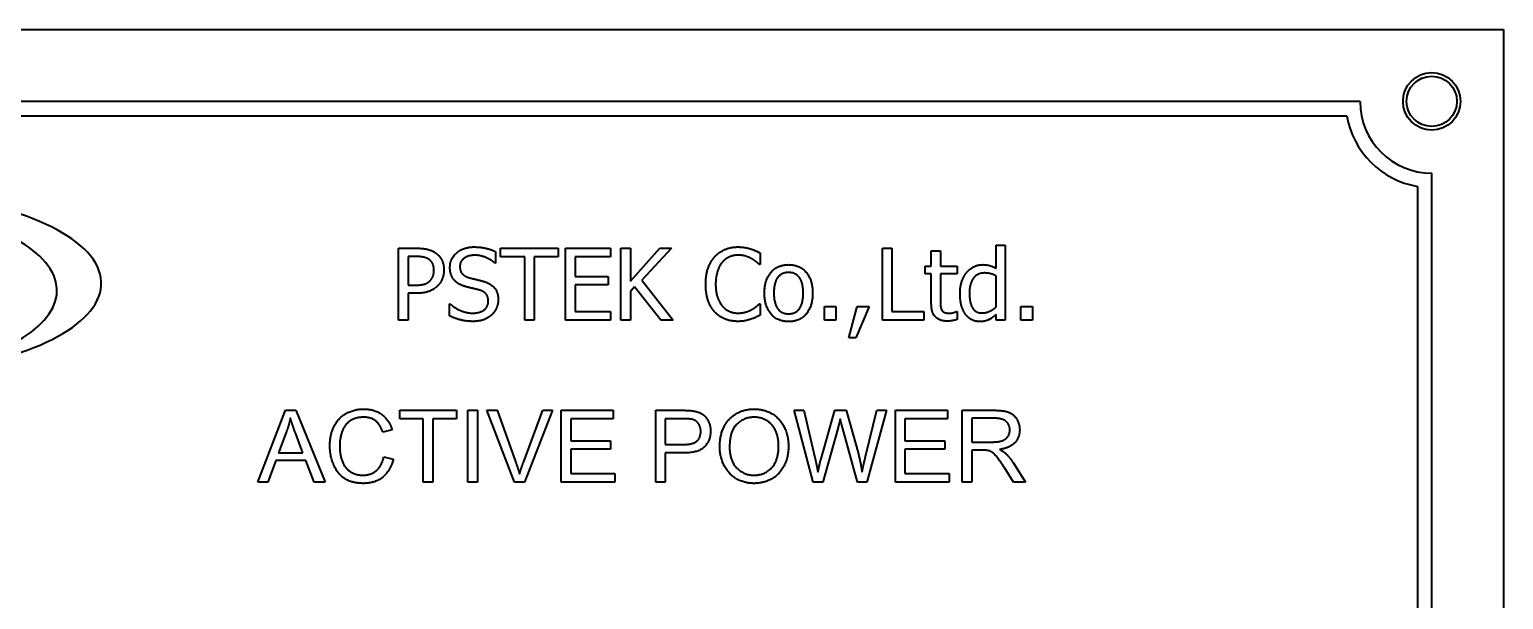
# Model space of a CAD drawing. Header units: millimetres. Extents: x 0 to 5945, y 0 to 4205.
# Drawn here: x 4551.5 to 4654.2, y 1358.3 to 1398 of the extents above; entities that cross this region are included whole.
import ezdxf

# ---------------------------------------------------------------- set-up
doc = ezdxf.new("R2010")
doc.units = ezdxf.units.MM
doc.header["$LTSCALE"] = 5
doc.layers.add('가시적인 것(ISO)', color=3, linetype='Continuous', lineweight=40)

msp = doc.modelspace()

# ---------------------------------------------------------------- linework, layer by layer
at = {"layer": '가시적인 것(ISO)'}
for p, q in [((4494.1704, 1397.9862), (4654.1704, 1397.9862)), ((4654.1704, 1397.9862), (4654.1704, 1277.9862)), ((4644.1704, 1392.9862), (4504.1704, 1392.9862)), ((4505.0865, 1391.9862), (4643.2543, 1391.9862)), ((4649.1704, 1287.9862), (4649.1704, 1387.9862)), ((4648.1704, 1387.0702), (4648.1704, 1288.9023)), ((4577.1769, 1382.7634), (4578.4329, 1382.7634)), ((4577.1769, 1377.7634), (4577.1769, 1382.7634)), ((4583.9273, 1382.5284), (4583.9273, 1381.7342)), ((4584.2879, 1382.1718), (4584.2879, 1382.7634)), ((4584.2879, 1382.7634), (4588.3073, 1382.7634)), ((4588.3073, 1382.7634), (4588.3073, 1382.1718)), ((4588.8138, 1377.7634), (4588.8138, 1382.7634)), ((4588.8138, 1382.7634), (4591.9419, 1382.7634)), ((4591.9419, 1382.7634), (4591.9419, 1382.1718)), ((4592.6712, 1377.7634), (4592.6712, 1382.7634)), ((4592.6712, 1382.7634), (4593.3357, 1382.7634)), ((4593.3357, 1382.7634), (4593.3357, 1380.466)), ((4593.3357, 1380.466), (4595.3859, 1382.7634)), ((4596.1963, 1382.7634), (4594.1258, 1380.5308)), ((4595.3859, 1382.7634), (4596.1963, 1382.7634)), ((4610.8884, 1377.7634), (4610.8884, 1382.7634)), ((4610.8884, 1382.7634), (4611.5529, 1382.7634)), ((4611.5529, 1382.7634), (4611.5529, 1378.355)), ((4614.3, 1381.5154), (4614.3, 1382.5932)), ((4614.3, 1382.5932), (4614.9321, 1382.5932)), ((4614.9321, 1382.5932), (4614.9321, 1381.5154)), ((4618.8138, 1381.3655), (4618.8138, 1382.9862)), ((4618.8138, 1382.9862), (4619.4459, 1382.9862)), ((4619.4459, 1382.9862), (4619.4459, 1377.7634)), ((4577.8414, 1382.188), (4577.8414, 1380.1945)), ((4578.3924, 1382.188), (4577.8414, 1382.188)), ((4583.9273, 1381.7342), (4583.8787, 1381.7342)), ((4585.9654, 1382.1718), (4584.2879, 1382.1718)), ((4585.9654, 1377.7634), (4585.9654, 1382.1718)), ((4588.3073, 1382.1718), (4586.6299, 1382.1718)), ((4586.6299, 1382.1718), (4586.6299, 1377.7634)), ((4591.9419, 1382.1718), (4589.4783, 1382.1718)), ((4589.4783, 1382.1718), (4589.4783, 1380.8023)), ((4602.3714, 1381.6289), (4602.3187, 1381.6289)), ((4602.3714, 1382.4311), (4602.3714, 1381.6289)), ((4613.8746, 1380.9927), (4613.8746, 1381.5154)), ((4613.8746, 1381.5154), (4614.3, 1381.5154)), ((4614.9321, 1381.5154), (4616.095, 1381.5154)), ((4616.095, 1381.5154), (4616.095, 1380.9927)), ((4589.4783, 1380.8023), (4591.7757, 1380.8023)), ((4591.7757, 1380.8023), (4591.7757, 1380.2107)), ((4594.1258, 1380.5308), (4596.3179, 1377.7634)), ((4614.3, 1380.9927), (4613.8746, 1380.9927)), ((4614.3, 1378.9141), (4614.3, 1380.9927)), ((4614.9321, 1380.9927), (4614.9321, 1379.2059)), ((4616.095, 1380.9927), (4614.9321, 1380.9927)), ((4618.8138, 1378.6751), (4618.8138, 1380.8428)), ((4577.8414, 1380.1945), (4578.2952, 1380.1945)), ((4578.4046, 1379.6273), (4577.8414, 1379.6273)), ((4577.8414, 1379.6273), (4577.8414, 1377.7634)), ((4589.4783, 1380.2107), (4589.4783, 1378.355)), ((4591.7757, 1380.2107), (4589.4783, 1380.2107)), ((4593.6274, 1380.0892), (4593.3357, 1379.761)), ((4593.3357, 1379.761), (4593.3357, 1377.7634)), ((4595.4548, 1377.7634), (4593.6274, 1380.0892)), ((4580.7223, 1378.0632), (4580.7223, 1378.8979)), ((4580.7223, 1378.8979), (4580.7709, 1378.8979)), ((4602.3227, 1378.8979), (4602.3714, 1378.8979)), ((4602.3714, 1378.8979), (4602.3714, 1378.1038)), ((4606.8527, 1377.7634), (4606.8527, 1378.7196)), ((4606.8527, 1378.7196), (4607.655, 1378.7196)), ((4607.655, 1378.7196), (4607.655, 1377.7634)), ((4608.5464, 1376.5195), (4609.138, 1378.7196)), ((4609.9767, 1378.7196), (4609.0367, 1376.5195)), ((4609.138, 1378.7196), (4609.9767, 1378.7196)), ((4616.0586, 1378.3631), (4616.095, 1378.3631)), ((4616.095, 1378.3631), (4616.095, 1377.7958)), ((4620.5399, 1377.7634), (4620.5399, 1378.7196)), ((4620.5399, 1378.7196), (4621.3422, 1378.7196)), ((4621.3422, 1378.7196), (4621.3422, 1377.7634)), ((4577.8414, 1377.7634), (4577.1769, 1377.7634)), ((4586.6299, 1377.7634), (4585.9654, 1377.7634)), ((4591.9419, 1377.7634), (4588.8138, 1377.7634)), ((4589.4783, 1378.355), (4591.9419, 1378.355)), ((4591.9419, 1378.355), (4591.9419, 1377.7634)), ((4593.3357, 1377.7634), (4592.6712, 1377.7634)), ((4596.3179, 1377.7634), (4595.4548, 1377.7634)), ((4607.655, 1377.7634), (4606.8527, 1377.7634)), ((4613.7855, 1377.7634), (4610.8884, 1377.7634)), ((4611.5529, 1378.355), (4613.7855, 1378.355)), ((4613.7855, 1378.355), (4613.7855, 1377.7634)), ((4618.8138, 1377.7634), (4618.8138, 1378.1443)), ((4619.4459, 1377.7634), (4618.8138, 1377.7634)), ((4621.3422, 1377.7634), (4620.5399, 1377.7634)), ((4609.0367, 1376.5195), (4608.5464, 1376.5195)), ((4567.3773, 1366.4843), (4569.2981, 1371.4843)), ((4569.2981, 1371.4843), (4570.0145, 1371.4843)), ((4570.0145, 1371.4843), (4572.0572, 1366.4843)), ((4577.2554, 1370.8936), (4577.2554, 1371.4843)), ((4577.2554, 1371.4843), (4581.2188, 1371.4843)), ((4581.2188, 1371.4843), (4581.2188, 1370.8936)), ((4582.0115, 1366.4843), (4582.0115, 1371.4843)), ((4582.0115, 1371.4843), (4582.6746, 1371.4843)), ((4582.6746, 1371.4843), (4582.6746, 1366.4843)), ((4585.2622, 1366.4843), (4583.3301, 1371.4843)), ((4583.3301, 1371.4843), (4584.0465, 1371.4843)), ((4584.0465, 1371.4843), (4585.3461, 1367.8525)), ((4585.8758, 1367.8525), (4587.2287, 1371.4843)), ((4587.9032, 1371.4843), (4585.9444, 1366.4843)), ((4587.2287, 1371.4843), (4587.9032, 1371.4843)), ((4588.513, 1366.4843), (4588.513, 1371.4843)), ((4588.513, 1371.4843), (4592.1334, 1371.4843)), ((4592.1334, 1371.4843), (4592.1334, 1370.8936)), ((4595.0984, 1366.4843), (4595.0984, 1371.4843)), ((4595.0984, 1371.4843), (4596.9848, 1371.4843)), ((4606.0664, 1366.4843), (4604.7401, 1371.4843)), ((4604.7401, 1371.4843), (4605.4185, 1371.4843)), ((4605.4185, 1371.4843), (4606.1807, 1368.2069)), ((4606.6189, 1368.1078), (4607.5679, 1371.4843)), ((4607.5679, 1371.4843), (4608.3682, 1371.4843)), ((4608.3682, 1371.4843), (4609.0846, 1368.9539)), ((4609.7211, 1368.2717), (4610.5023, 1371.4843)), ((4611.1692, 1371.4843), (4609.8049, 1366.4843)), ((4610.5023, 1371.4843), (4611.1692, 1371.4843)), ((4611.8019, 1366.4843), (4611.8019, 1371.4843)), ((4611.8019, 1371.4843), (4615.4223, 1371.4843)), ((4615.4223, 1371.4843), (4615.4223, 1370.8936)), ((4616.4589, 1366.4843), (4616.4589, 1371.4843)), ((4616.4589, 1371.4843), (4618.6769, 1371.4843)), ((4578.9017, 1370.8936), (4577.2554, 1370.8936)), ((4578.9017, 1366.4843), (4578.9017, 1370.8936)), ((4581.2188, 1370.8936), (4579.5648, 1370.8936)), ((4579.5648, 1370.8936), (4579.5648, 1366.4843)), ((4592.1334, 1370.8936), (4589.1761, 1370.8936)), ((4589.1761, 1370.8936), (4589.1761, 1369.3654)), ((4595.7615, 1370.8936), (4595.7615, 1369.1063)), ((4597.042, 1370.8936), (4595.7615, 1370.8936)), ((4607.8042, 1370.2953), (4606.7485, 1366.4843)), ((4609.1571, 1366.4843), (4608.1128, 1370.2953)), ((4615.4223, 1370.8936), (4612.465, 1370.8936)), ((4612.465, 1370.8936), (4612.465, 1369.3654)), ((4617.122, 1370.9318), (4617.122, 1369.2778)), ((4618.7035, 1370.9318), (4617.122, 1370.9318)), ((4569.3705, 1370.0019), (4568.8179, 1368.5346)), ((4570.5176, 1368.5346), (4569.9917, 1369.9218)), ((4576.7295, 1370.1162), (4576.0778, 1369.96)), ((4589.1761, 1369.3654), (4591.9467, 1369.3654)), ((4591.9467, 1369.3654), (4591.9467, 1368.7747)), ((4612.465, 1369.3654), (4615.2356, 1369.3654)), ((4615.2356, 1369.3654), (4615.2356, 1368.7747)), ((4617.122, 1369.2778), (4618.5435, 1369.2778)), ((4568.8179, 1368.5346), (4570.5176, 1368.5346)), ((4576.1502, 1368.2412), (4576.8133, 1368.0735)), ((4589.1761, 1368.7747), (4589.1761, 1367.075)), ((4591.9467, 1368.7747), (4589.1761, 1368.7747)), ((4595.7615, 1369.1063), (4597.0534, 1369.1063)), ((4597.0458, 1368.5156), (4595.7615, 1368.5156)), ((4595.7615, 1368.5156), (4595.7615, 1366.4843)), ((4612.465, 1368.7747), (4612.465, 1367.075)), ((4615.2356, 1368.7747), (4612.465, 1368.7747)), ((4617.888, 1368.7061), (4617.122, 1368.7061)), ((4617.122, 1368.7061), (4617.122, 1366.4843)), ((4568.6273, 1367.9973), (4568.0785, 1366.4843)), ((4570.7234, 1367.9973), (4568.6273, 1367.9973)), ((4571.3026, 1366.4843), (4570.7234, 1367.9973)), ((4589.1761, 1367.075), (4592.2478, 1367.075)), ((4592.2478, 1367.075), (4592.2478, 1366.4843)), ((4612.465, 1367.075), (4615.5366, 1367.075)), ((4615.5366, 1367.075), (4615.5366, 1366.4843)), ((4620.0336, 1366.4843), (4619.3705, 1367.5247)), ((4619.9955, 1367.8449), (4620.8606, 1366.4843)), ((4568.0785, 1366.4843), (4567.3773, 1366.4843)), ((4572.0572, 1366.4843), (4571.3026, 1366.4843)), ((4579.5648, 1366.4843), (4578.9017, 1366.4843)), ((4582.6746, 1366.4843), (4582.0115, 1366.4843)), ((4585.9444, 1366.4843), (4585.2622, 1366.4843)), ((4592.2478, 1366.4843), (4588.513, 1366.4843)), ((4595.7615, 1366.4843), (4595.0984, 1366.4843)), ((4606.7485, 1366.4843), (4606.0664, 1366.4843)), ((4609.8049, 1366.4843), (4609.1571, 1366.4843)), ((4615.5366, 1366.4843), (4611.8019, 1366.4843)), ((4617.122, 1366.4843), (4616.4589, 1366.4843)), ((4620.8606, 1366.4843), (4620.0336, 1366.4843))]:
    msp.add_line(p, q, dxfattribs=at)
for radius in [2, 1.75]:
    msp.add_circle((4649.1704, 1392.9862), radius, dxfattribs=at)
for radius, start, end in [(5, 180, 270), (6, 189.594068, 260.405932)]:
    msp.add_arc((4649.1704, 1392.9862), radius, start, end, dxfattribs=at)
for centre, major_axis, ratio, start_param, end_param in [((4540.4312, 1380.3205), (-16.032, 0), 0.39426006, 1.9462528, 5.83760717), ((4538.525, 1379.8185), (14.8527, 0), 0.4069905, 5.25884891, 8.86179915)]:
    msp.add_ellipse(centre, major_axis=major_axis, ratio=ratio, start_param=start_param, end_param=end_param, dxfattribs=at)
for points in [[(4578.4329, 1382.7634), (4578.8787, 1382.7634), (4579.5026, 1382.6175), (4579.7417, 1382.4514)], [(4580.7587, 1381.4222), (4580.7587, 1382.03), (4581.7069, 1382.8525), (4582.4402, 1382.8525)], [(4582.4402, 1382.8525), (4582.8616, 1382.8525), (4583.6072, 1382.6864), (4583.9273, 1382.5284)], [(4599.2028, 1382.1637), (4599.5026, 1382.5), (4600.3211, 1382.8525), (4600.8276, 1382.8525)], [(4600.8276, 1382.8525), (4601.0788, 1382.8525), (4601.5205, 1382.7796), (4601.7069, 1382.7229)], [(4601.7069, 1382.7229), (4601.8689, 1382.6702), (4602.2052, 1382.5203), (4602.3714, 1382.4311)], [(4579.2838, 1381.9976), (4579.1258, 1382.1029), (4578.7044, 1382.188), (4578.3924, 1382.188)], [(4579.6445, 1381.2358), (4579.6445, 1381.4952), (4579.4662, 1381.876), (4579.2838, 1381.9976)], [(4579.7417, 1382.4514), (4580.0213, 1382.261), (4580.3373, 1381.6734), (4580.3373, 1381.2561)], [(4582.4848, 1382.2772), (4582.0229, 1382.2772), (4581.4516, 1381.8436), (4581.4516, 1381.4911)], [(4581.4516, 1381.4911), (4581.4516, 1381.1751), (4581.7879, 1380.7982), (4582.1039, 1380.7132)], [(4583.8787, 1381.7342), (4583.6396, 1381.953), (4582.8941, 1382.2772), (4582.4848, 1382.2772)], [(4598.5788, 1380.2593), (4598.5788, 1380.8874), (4598.8989, 1381.8193), (4599.2028, 1382.1637)], [(4599.7174, 1381.7707), (4599.5067, 1381.5154), (4599.2717, 1380.7415), (4599.2717, 1380.2593)], [(4600.8235, 1382.2853), (4600.5035, 1382.2853), (4599.9321, 1382.0219), (4599.7174, 1381.7707)], [(4601.7555, 1382.0462), (4601.565, 1382.1516), (4601.1153, 1382.2853), (4600.8235, 1382.2853)], [(4602.3187, 1381.6289), (4602.2295, 1381.7099), (4601.954, 1381.9368), (4601.7555, 1382.0462)], [(4602.6753, 1379.6394), (4602.6753, 1380.5794), (4603.5991, 1381.6208), (4604.3527, 1381.6208)], [(4604.3527, 1381.6208), (4605.1145, 1381.6208), (4606.0261, 1380.5835), (4606.0261, 1379.6394)], [(4616.7798, 1381.0981), (4616.9864, 1381.3412), (4617.5659, 1381.6208), (4617.8859, 1381.6208)], [(4617.8859, 1381.6208), (4618.1655, 1381.6208), (4618.5829, 1381.4952), (4618.8138, 1381.3655)], [(4578.2952, 1380.1945), (4578.7004, 1380.1945), (4579.1988, 1380.3242), (4579.3608, 1380.4944)], [(4579.3608, 1380.4944), (4579.5107, 1380.6443), (4579.6445, 1380.9968), (4579.6445, 1381.2358)], [(4580.3373, 1381.2561), (4580.3373, 1380.932), (4580.1064, 1380.3485), (4579.8997, 1380.1459)], [(4581.0829, 1380.5187), (4580.9289, 1380.6848), (4580.7587, 1381.1305), (4580.7587, 1381.4222)], [(4581.9094, 1380.077), (4581.6501, 1380.1459), (4581.2409, 1380.3525), (4581.0829, 1380.5187)], [(4582.1039, 1380.7132), (4582.3146, 1380.6564), (4582.9265, 1380.5106), (4583.1291, 1380.4498)], [(4583.1291, 1380.4498), (4583.6436, 1380.2918), (4584.1218, 1379.6556), (4584.1218, 1379.1897)], [(4604.3527, 1381.0778), (4603.8624, 1381.0778), (4603.3276, 1380.3687), (4603.3276, 1379.6394)], [(4605.3738, 1379.6394), (4605.3738, 1380.3687), (4604.843, 1381.0778), (4604.3527, 1381.0778)], [(4616.3017, 1379.611), (4616.3017, 1380.1054), (4616.5569, 1380.8266), (4616.7798, 1381.0981)], [(4617.9913, 1381.0414), (4617.5051, 1381.0414), (4616.954, 1380.312), (4616.954, 1379.6232)], [(4618.8138, 1380.8428), (4618.5788, 1380.9563), (4618.206, 1381.0414), (4617.9913, 1381.0414)], [(4579.8997, 1380.1459), (4579.6404, 1379.8906), (4578.9394, 1379.6273), (4578.4046, 1379.6273)], [(4582.813, 1379.8501), (4582.5821, 1379.9149), (4582.1971, 1380.0041), (4581.9094, 1380.077)], [(4583.4289, 1379.0843), (4583.4289, 1379.3841), (4583.1331, 1379.7569), (4582.813, 1379.8501)], [(4599.2069, 1378.3307), (4598.907, 1378.6548), (4598.5788, 1379.6273), (4598.5788, 1380.2593)], [(4599.2717, 1380.2593), (4599.2717, 1379.7448), (4599.5188, 1379.0033), (4599.7336, 1378.748)], [(4604.3527, 1377.658), (4603.5707, 1377.658), (4602.6753, 1378.7237), (4602.6753, 1379.6394)], [(4603.3276, 1379.6394), (4603.3276, 1378.9303), (4603.8624, 1378.201), (4604.3527, 1378.201)], [(4606.0261, 1379.6394), (4606.0261, 1378.6913), (4605.1145, 1377.658), (4604.3527, 1377.658)], [(4604.3527, 1378.201), (4604.8389, 1378.201), (4605.3738, 1378.9182), (4605.3738, 1379.6394)], [(4616.6866, 1378.1605), (4616.5043, 1378.4076), (4616.3017, 1379.137), (4616.3017, 1379.611)], [(4616.954, 1379.6232), (4616.954, 1378.9587), (4617.3754, 1378.2577), (4617.8414, 1378.2577)], [(4580.7709, 1378.8979), (4581.0991, 1378.59), (4581.9297, 1378.2496), (4582.3146, 1378.2496)], [(4582.3146, 1378.2496), (4582.8657, 1378.2496), (4583.4289, 1378.7075), (4583.4289, 1379.0843)], [(4584.1218, 1379.1897), (4584.1218, 1378.8939), (4583.8827, 1378.3266), (4583.668, 1378.1281)], [(4599.7336, 1378.748), (4599.9443, 1378.5008), (4600.5075, 1378.2496), (4600.8235, 1378.2496)], [(4600.8235, 1378.2496), (4601.1112, 1378.2496), (4601.6015, 1378.3914), (4601.7919, 1378.4968)], [(4601.7919, 1378.4968), (4601.9743, 1378.6021), (4602.2458, 1378.8209), (4602.3227, 1378.8979)], [(4615.3941, 1377.6905), (4614.8795, 1377.6905), (4614.3, 1378.278), (4614.3, 1378.9141)], [(4614.9321, 1379.2059), (4614.9321, 1378.9222), (4614.9524, 1378.6102), (4615.0213, 1378.4765)], [(4615.0213, 1378.4765), (4615.078, 1378.359), (4615.3333, 1378.2415), (4615.5521, 1378.2415)], [(4615.5521, 1378.2415), (4615.706, 1378.2415), (4615.9937, 1378.3347), (4616.0586, 1378.3631)], [(4617.8414, 1378.2577), (4618.0885, 1378.2577), (4618.591, 1378.4846), (4618.8138, 1378.6751)], [(4582.3633, 1377.6743), (4581.8203, 1377.6743), (4581.0586, 1377.9012), (4580.7223, 1378.0632)], [(4583.668, 1378.1281), (4583.4289, 1377.9093), (4582.8211, 1377.6743), (4582.3633, 1377.6743)], [(4600.8154, 1377.6743), (4600.3292, 1377.6743), (4599.5067, 1378.0025), (4599.2069, 1378.3307)], [(4601.7069, 1377.8201), (4601.4881, 1377.7472), (4601.1153, 1377.6743), (4600.8154, 1377.6743)], [(4602.3714, 1378.1038), (4602.2052, 1378.0268), (4601.9135, 1377.885), (4601.7069, 1377.8201)], [(4616.095, 1377.7958), (4615.9167, 1377.7472), (4615.5521, 1377.6905), (4615.3941, 1377.6905)], [(4617.6955, 1377.658), (4617.3876, 1377.658), (4616.8689, 1377.9133), (4616.6866, 1378.1605)], [(4618.3073, 1377.7918), (4618.1736, 1377.7269), (4617.8859, 1377.658), (4617.6955, 1377.658)], [(4618.8138, 1378.1443), (4618.668, 1378.0227), (4618.4532, 1377.8606), (4618.3073, 1377.7918)], [(4572.3926, 1369.0225), (4572.3926, 1369.8037), (4572.9909, 1370.9699), (4574.0923, 1371.572), (4574.7554, 1371.572)], [(4574.7554, 1371.572), (4575.5061, 1371.572), (4576.5275, 1370.806), (4576.7295, 1370.1162)], [(4596.9848, 1371.4843), (4597.484, 1371.4843), (4597.747, 1371.4348)], [(4597.747, 1371.4348), (4598.1167, 1371.3738), (4598.6121, 1371.0308), (4598.917, 1370.4096), (4598.917, 1370.0362)], [(4599.561, 1368.9196), (4599.561, 1370.1657), (4600.8987, 1371.572), (4601.9543, 1371.572)], [(4601.9543, 1371.572), (4602.6479, 1371.572), (4603.7607, 1370.9089), (4604.3438, 1369.7275), (4604.3438, 1368.9767)], [(4618.6769, 1371.4843), (4619.3438, 1371.4843), (4620.0412, 1371.2138), (4620.4566, 1370.5316), (4620.4566, 1370.12)], [(4569.641, 1370.9584), (4569.542, 1370.4782), (4569.3705, 1370.0019)], [(4569.9917, 1369.9218), (4569.7554, 1370.5545), (4569.641, 1370.9584)], [(4574.7401, 1371.0042), (4574.1647, 1371.0042), (4573.3872, 1370.4516), (4573.0747, 1369.5217), (4573.0747, 1369.0263)], [(4576.0778, 1369.96), (4575.9025, 1370.5049), (4575.2432, 1371.0042), (4574.7401, 1371.0042)], [(4597.6593, 1370.8479), (4597.4917, 1370.8936), (4597.042, 1370.8936)], [(4598.2348, 1370.0171), (4598.2348, 1370.3296), (4597.9185, 1370.7793), (4597.6593, 1370.8479)], [(4601.9581, 1371.0042), (4601.2569, 1371.0042), (4600.2432, 1370.04), (4600.2432, 1368.9119)], [(4603.6616, 1368.9843), (4603.6616, 1369.5941), (4603.25, 1370.5049), (4602.4535, 1371.0042), (4601.9581, 1371.0042)], [(4607.9528, 1370.8822), (4607.8689, 1370.5392), (4607.8042, 1370.2953)], [(4608.1128, 1370.2953), (4607.9756, 1370.7717), (4607.9528, 1370.8822)], [(4619.7744, 1370.12), (4619.7744, 1370.4744), (4619.2599, 1370.9318), (4618.7035, 1370.9318)], [(4598.917, 1370.0362), (4598.917, 1369.3997), (4598.1052, 1368.5156), (4597.0458, 1368.5156)], [(4597.0534, 1369.1063), (4597.6974, 1369.1063), (4598.2348, 1369.5827), (4598.2348, 1370.0171)], [(4618.5435, 1369.2778), (4618.997, 1369.2778), (4619.5077, 1369.4645), (4619.7744, 1369.8799), (4619.7744, 1370.12)], [(4620.4566, 1370.12), (4620.4566, 1369.5865), (4619.7668, 1368.8586), (4619.0503, 1368.7595)], [(4574.7439, 1366.4005), (4573.936, 1366.4005), (4572.9223, 1367.0598), (4572.3926, 1368.306), (4572.3926, 1369.0225)], [(4573.0747, 1369.0263), (4573.0747, 1368.3898), (4573.4482, 1367.4371), (4574.2295, 1366.9683), (4574.6868, 1366.9683)], [(4574.6868, 1366.9683), (4575.2432, 1366.9683), (4576.013, 1367.6086), (4576.1502, 1368.2412)], [(4601.9543, 1366.4005), (4601.2455, 1366.4005), (4600.1327, 1367.0827), (4599.561, 1368.2603), (4599.561, 1368.9196)], [(4600.2432, 1368.9119), (4600.2432, 1368.0087), (4601.215, 1366.9683), (4601.9505, 1366.9683)], [(4601.9505, 1366.9683), (4602.6974, 1366.9683), (4603.6616, 1368.0164), (4603.6616, 1368.9843)], [(4604.3438, 1368.9767), (4604.3438, 1368.2183), (4603.7302, 1367.0179), (4602.6022, 1366.4005), (4601.9543, 1366.4005)], [(4606.1807, 1368.2069), (4606.3026, 1367.6924), (4606.3941, 1367.1818)], [(4606.3941, 1367.1818), (4606.5846, 1367.9859), (4606.6189, 1368.1078)], [(4609.0846, 1368.9539), (4609.3476, 1368.0125), (4609.4734, 1367.1818)], [(4609.4734, 1367.1818), (4609.5686, 1367.6581), (4609.7211, 1368.2717)], [(4618.2577, 1368.6833), (4618.1433, 1368.7061), (4617.888, 1368.7061)], [(4619.3705, 1367.5247), (4619.0808, 1367.9744), (4618.7074, 1368.4508), (4618.4101, 1368.6452), (4618.2577, 1368.6833)], [(4619.0503, 1368.7595), (4619.3095, 1368.6337), (4619.4467, 1368.5118)], [(4619.4467, 1368.5118), (4619.7363, 1368.245), (4619.9955, 1367.8449)], [(4576.8133, 1368.0735), (4576.6037, 1367.258), (4575.5252, 1366.4005), (4574.7439, 1366.4005)], [(4585.3461, 1367.8525), (4585.5023, 1367.418), (4585.609, 1367.0369)], [(4585.609, 1367.0369), (4585.7234, 1367.4447), (4585.8758, 1367.8525)]]:
    msp.add_open_spline(points, degree=2, dxfattribs=at)

doc.saveas('drawing.dxf')
